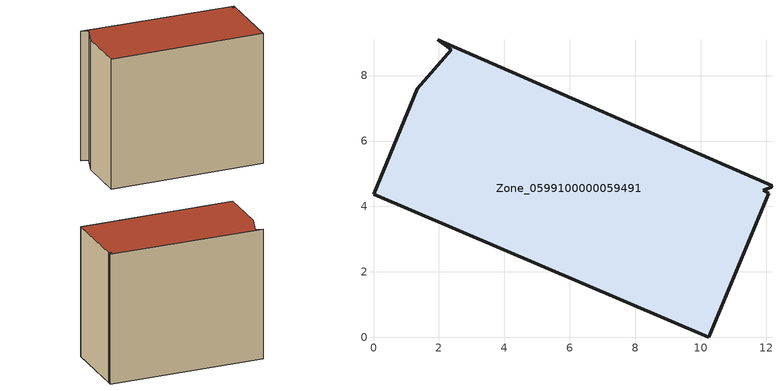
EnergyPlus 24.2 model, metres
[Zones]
Zone_0599100000059491
 floor ground (C_G): 12.15,4.58 11.91,4.49 12.08,4.41 10.25,0 0,4.37 1.33,7.59 2.38,8.79 1.96,9.1 12.18,4.63 z0
 wall outside (C_F): 10.25,0 12.08,4.41 11.91,4.49 12.15,4.58 12.18,4.63 1.96,9.1 2.38,8.79 1.33,7.59 0,4.37 10.25,0 z0:9.59
 roof outside (C_R): 11.91,4.49 12.15,4.58 12.18,4.63 1.96,9.1 2.38,8.79 1.33,7.59 0,4.37 10.25,0 12.08,4.41 z9.59
[BUILDING]
Pand.0599100000059491: North Axis=0; Terrain=City; Loads Convergence Tolerance Value=0.04; Temperature Convergence Tolerance Value=0.4; Solar Distribution=FullExterior; Maximum Number of Warmup Days=25; Minimum Number of Warmup Days=1
[Site:Location]
Rotterdam.The.Hague.AP_ZH_NLD Design_Conditions: Latitude=51.96; Longitude=4.45; Time Zone=1; Elevation=-4.5
[SITE:GROUNDTEMPERATURE:BUILDINGSURFACE]
18, 18, 18, 18, 18, 18, 18, 18, 18, 18, 18, 18
[MATERIAL] Thermal Absorptance=0.9; Solar Absorptance=0.7; Visible Absorptance=0.7
Name | Roughness | Thickness | Conductivity | Density | Specific Heat
G.TI.1946 | MediumSmooth | 0.15 | 1 | 540 | 1210
F.TI.1946 | Rough | 0.3 | 0.857143 | 1920 | 840
R.TI.1946 | MediumRough | 0.2 | 0.1 | 1500 | 1000
[CONSTRUCTION]
C_G: G.TI.1946
C_F: F.TI.1946
C_R: R.TI.1946
[ZONE]
Zone_0599100000059491: Type=1; Multiplier=1; Ceiling Height=Autocalculate; Volume=Autocalculate; Floor Area=autocalculate; Part of Total Floor Area=Yes
[ZONEINFILTRATION:DESIGNFLOWRATE]
Infil_Zone_0599100000059491: Zone or ZoneList or Space or SpaceList=Zone_0599100000059491; Schedule=AlwaysOn; Design Flow Rate Calculation Method=Flow/Area; Flow Rate per Floor Area=0.003; Constant Term Coefficient=1; Temperature Term Coefficient=0; Velocity Term Coefficient=0; Velocity Squared Term Coefficient=0
[HVACTEMPLATE:ZONE:IDEALLOADSAIRSYSTEM]
Zone_0599100000059491: Maximum Heating Supply Air Temperature=50; Minimum Cooling Supply Air Temperature=13; Maximum Heating Supply Air Humidity Ratio=0.0156; Minimum Cooling Supply Air Humidity Ratio=0.0077; Heating Limit=NoLimit; Cooling Limit=NoLimit; Dehumidification Control Type=ConstantSensibleHeatRatio; Cooling Sensible Heat Ratio=0.7; Dehumidification Setpoint=60; Humidification Control Type=None; Humidification Setpoint=30; Outdoor Air Method=None; Outdoor Air Flow Rate per Person=0.00944; Outdoor Air Flow Rate per Zone Floor Area=0; Outdoor Air Flow Rate per Zone=0; Demand Controlled Ventilation Type=None; Outdoor Air Economizer Type=NoEconomizer; Heat Recovery Type=None; Sensible Heat Recovery Effectiveness=0.7; Latent Heat Recovery Effectiveness=0.65
[ZONECONTROL:THERMOSTAT]
ThermostatControl_Zone_0599100000059491: Zone or ZoneList=Zone_0599100000059491; Control Type Schedule=DualSetpointControlType; Control 1=Thermostat_Zone_0599100000059491; Temperature Difference Between Cutout And Setpoint=0
[THERMOSTATSETPOINT:DUALSETPOINT]
Thermostat_Zone_0599100000059491: Heating Setpoint Temperature Schedule=HeatingSetpoint_Zone_0599100000059491; Cooling Setpoint Temperature Schedule=CoolingSetpoint_Zone_0599100000059491
[SCHEDULE:COMPACT]
HeatingSetpoint_Zone_0599100000059491: Through: 12/31, For: AllDays, Until: 24:00, 21
CoolingSetpoint_Zone_0599100000059491: Through: 12/31, For: AllDays, Until: 24:00, 24
DualSetpointControlType: Through: 12/31, For: AllDays, Until: 24:00, 4
AlwaysOn: Through: 12/31, For: AllDays, Until: 24:00, 1
